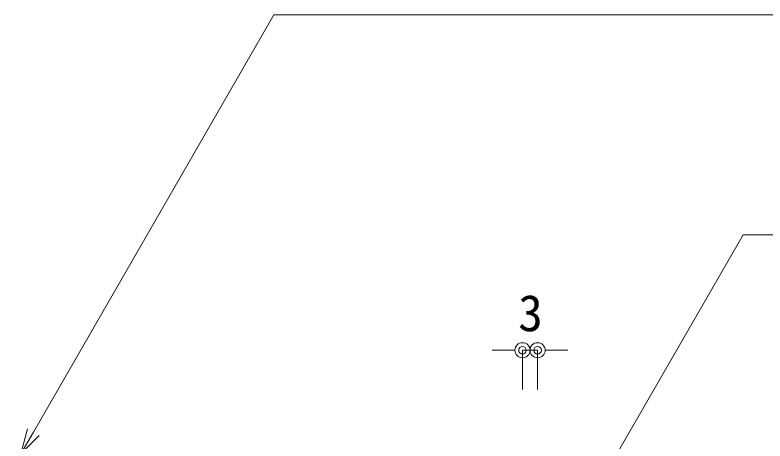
# Model space of a CAD drawing. Units: millimetres on the paper. Extents: x -401 to 401, y -279 to 279.
# Drawn here: x 194.55 to 244.14, y 218.32 to 246.52 of the extents above; entities that cross this region are included whole.
import ezdxf
from ezdxf.enums import TextEntityAlignment as Align

# ---------------------------------------------------------------- set-up
doc = ezdxf.new("R2010")
doc.units = ezdxf.units.MM
for name, color, linetype, lineweight in [('0-8_0-A11-寸法_詳細', 5, 'Continuous', 9), ('0-9_0', 7, 'Continuous', 9), ('0-A_A-B03-文字_書込_小', 7, 'Continuous', 9)]:
    doc.layers.add(name, color=color, linetype=linetype, lineweight=lineweight)
doc.styles.add('ＭＳ ゴシック', font='')
doc.styles.get('ＭＳ ゴシック').set_extended_font_data('MS Gothic')

# ---------------------------------------------------------------- blocks, each defined once
blk = doc.blocks.new('_Dot')
at = {"layer": '0-9_0'}
blk.add_line((-0.5, 0), (-1, 0), dxfattribs=at)
for radius in [0.5, 0.25]:
    blk.add_circle((0, 0), radius, dxfattribs=at)
blk = doc.blocks.new('_Open30')
at = {"layer": '0-9_0'}
blk.add_line((0, 0), (-1, 0), dxfattribs=at)
blk.add_lwpolyline([(-1, 0.2679), (0, 0), (-1, -0.2679)], dxfattribs=at)

msp = doc.modelspace()

# ---------------------------------------------------------------- linework, layer by layer
at = {"layer": '0-8_0-A11-寸法_詳細'}
for p, q in [((227.106, 224.331), (226.106, 224.331)), ((228.106, 221.734), (228.106, 224.331)), ((228.106, 224.331), (229.106, 224.331)), ((229.106, 221.734), (229.106, 224.331)), ((230.106, 224.331), (231.106, 224.331))]:
    msp.add_line(p, q, dxfattribs=at)
at = {"layer": '0-A_A-B03-文字_書込_小'}
for points in [[(195.77, 218.909), (211.663, 246.521), (250.267, 246.521)], [(232.584, 214.415), (242.69, 231.973), (283.294, 231.973)]]:
    msp.add_lwpolyline(points, dxfattribs=at)

# ---------------------------------------------------------------- block references
at = {"layer": '0-8_0-A11-寸法_詳細'}
msp.add_blockref('_Dot', (228.106, 224.331), dxfattribs=at)
at = {"layer": '0-8_0-A11-寸法_詳細', "rotation": 180}
msp.add_blockref('_Dot', (229.106, 224.331), dxfattribs=at)
at = {"layer": '0-A_A-B03-文字_書込_小', "xscale": 1.666667, "yscale": 1.666667, "rotation": 240.07573}
msp.add_blockref('_Open30', (194.938, 217.464), dxfattribs=at)

# ---------------------------------------------------------------- texts
at = {"layer": '0-8_0-A11-寸法_詳細', "style": 'ＭＳ ゴシック'}
msp.add_text('3', height=2.405, dxfattribs=at).set_placement((227.82, 224.869), align=Align.BOTTOM_LEFT)

doc.saveas('drawing.dxf')
